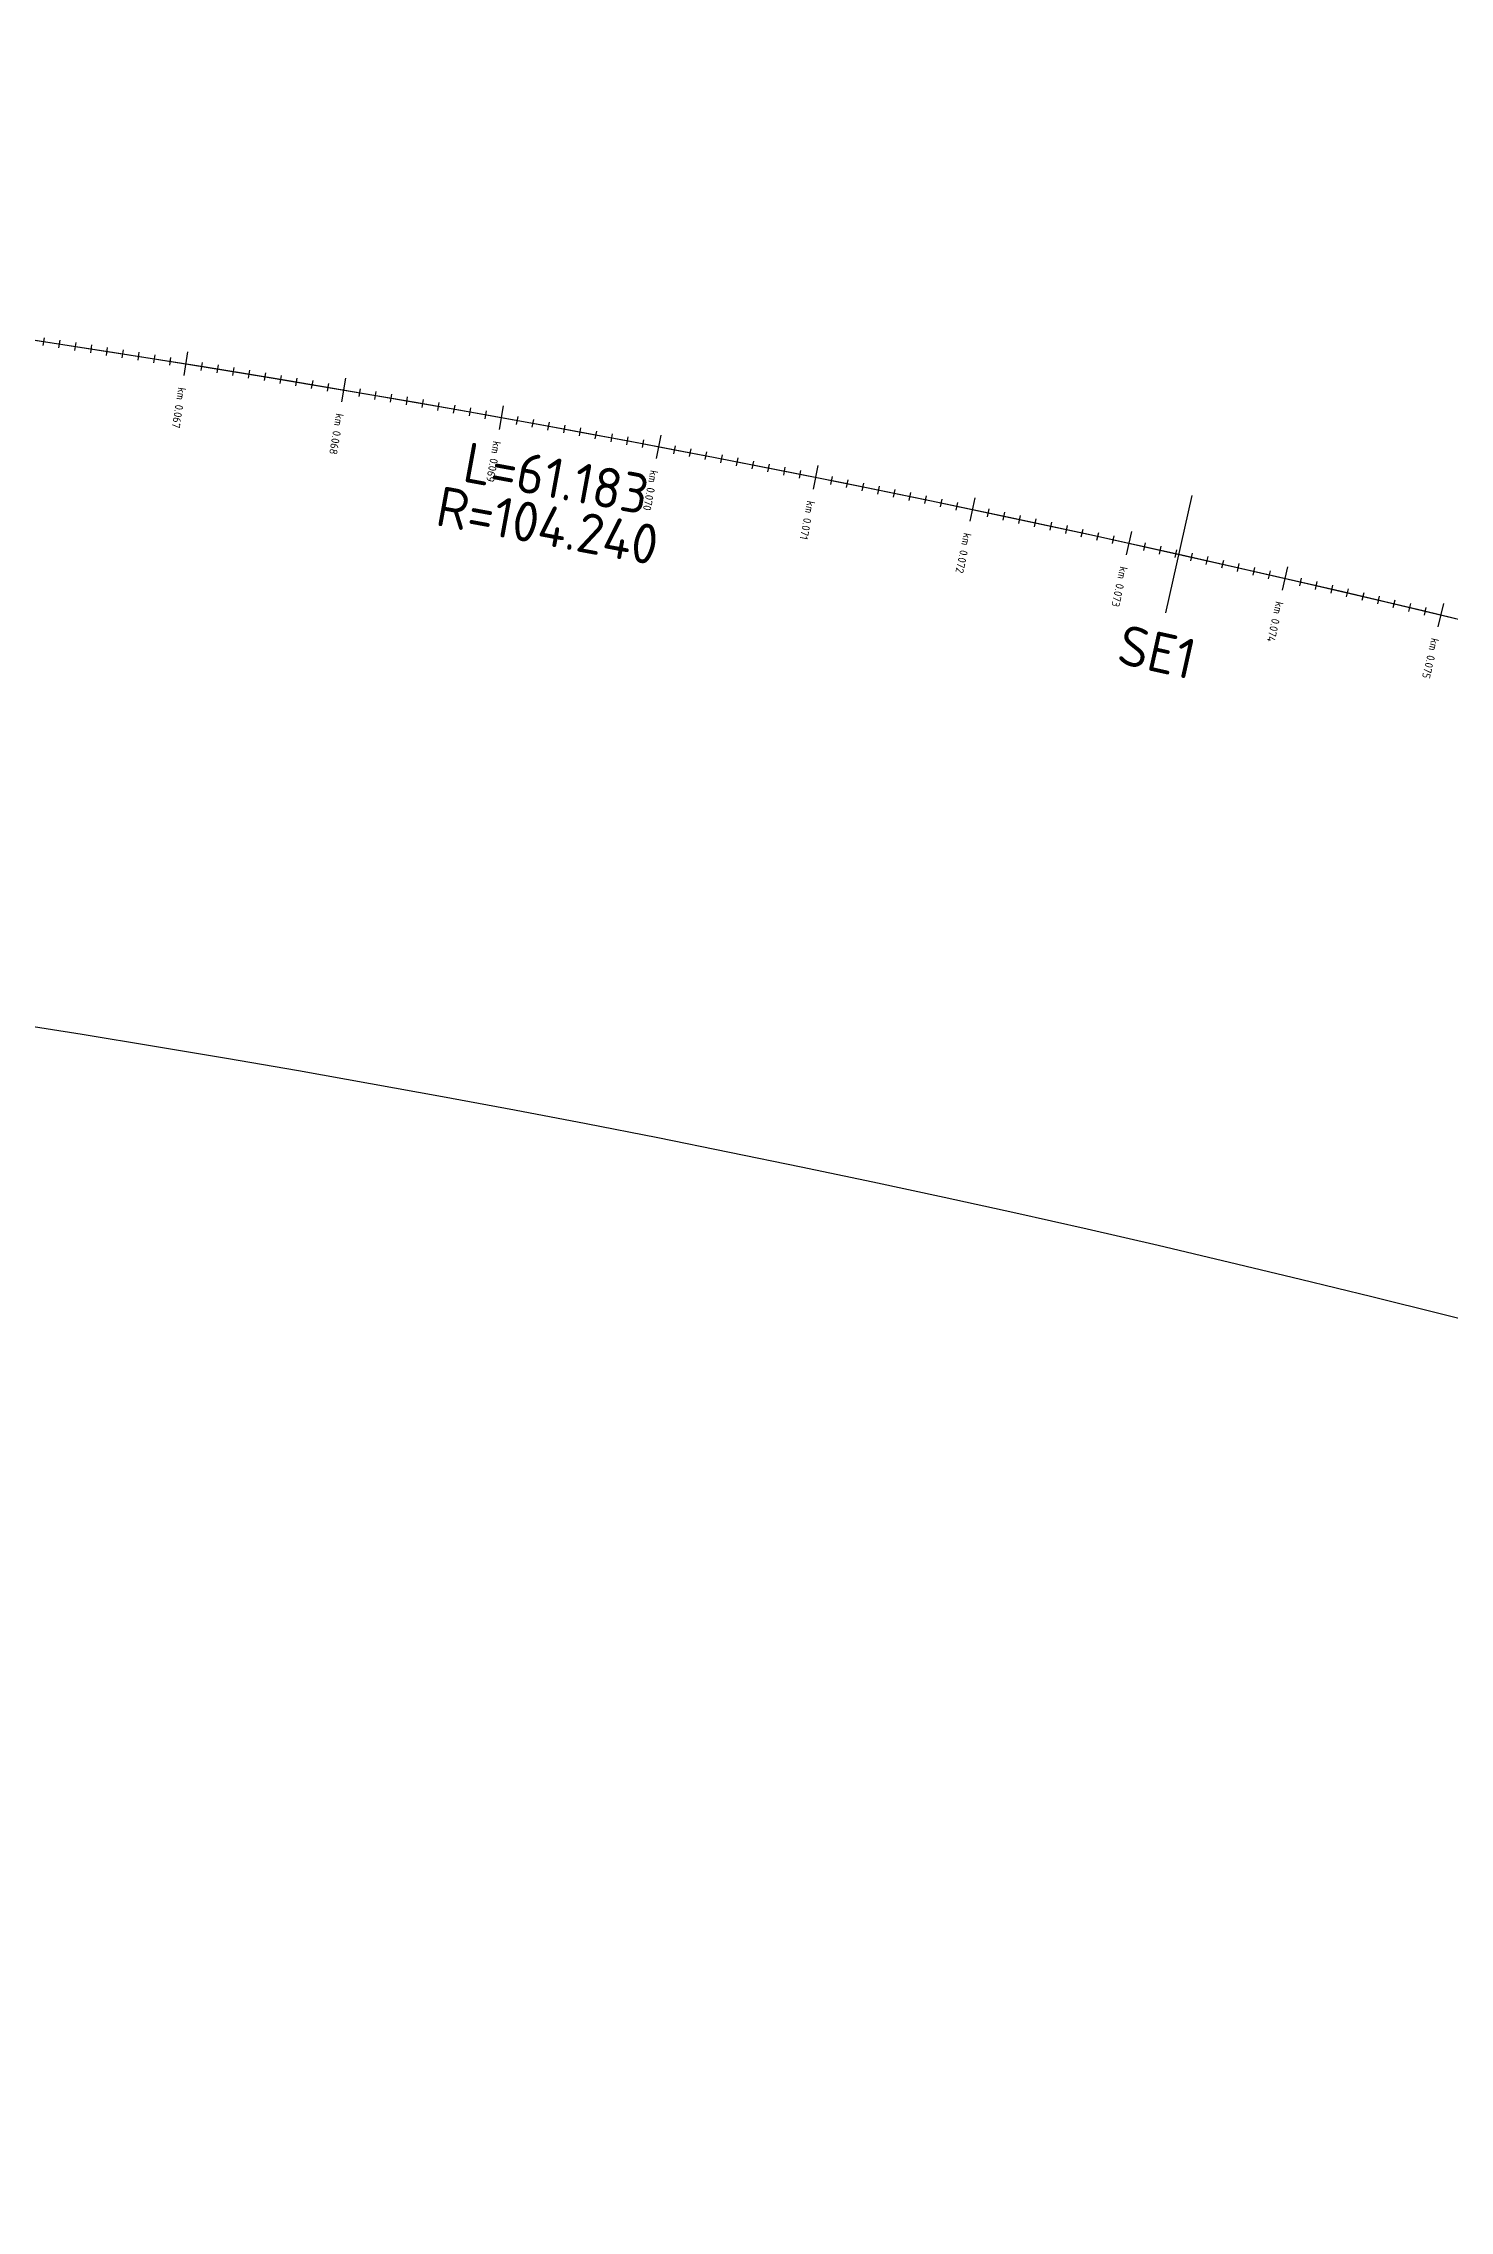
# Model space of a CAD drawing. Header units: metres. Extents: x 50 to 313, y -140 to 159.
# Drawn here: x 156.85 to 165.64, y 116.03 to 129.57 of the extents above; entities that cross this region are included whole.
import ezdxf

# ---------------------------------------------------------------- set-up
doc = ezdxf.new("R2010")
doc.units = ezdxf.units.M
for name, color, linetype, true_color in [('JBTFE_ANNOTATIONS_GEOMETRY', 2, 'Continuous', 0xffff00), ('JBTFE_ANNOTATIONS_MILEAGE', 2, 'Continuous', 0xffff00), ('JBTFE_ANNOTATIONS_VERTICALPROFILE', 2, 'Continuous', 0xffff00), ('JBTOB_KO_SPO', 2, 'Continuous', 0xffff00)]:
    doc.layers.add(name, color=color, linetype=linetype, true_color=true_color)
doc.styles.add('RC-STANDARD', font='iso3098.shx')

# ---------------------------------------------------------------- blocks, each defined once
blk = doc.blocks.new('*Z22', base_point=(170.654, 116.533))
at = {"color": 0, "char_height": 0.25, "attachment_point": 5, "rotation": 349.5589, "style": 'RC-STANDARD'}
for s, insert in [('L=61.183', (160.053, 126.852)), ('R=104.240', (159.998, 126.557))]:
    blk.add_mtext(s, dxfattribs=dict(at, insert=insert))
blk = doc.blocks.new('*Z23', base_point=(169.789, 118.011))
at = {"color": 0}
blk.add_line((163.861, 126.012), (164.025, 126.744), dxfattribs=at)
at = {"color": 0, "insert": (163.807, 125.768), "char_height": 0.25, "attachment_point": 5, "rotation": 347.4083, "style": 'RC-STANDARD'}
blk.add_mtext('SE1', dxfattribs=at)
blk = doc.blocks.new('*Z24', base_point=(170.609, 116.414))
at = {"color": 0}
for p, q in [((156.845, 127.682), (156.853, 127.731)), ((156.944, 127.667), (156.952, 127.716)), ((157.043, 127.652), (157.051, 127.701)), ((157.142, 127.636), (157.149, 127.686)), ((157.241, 127.621), (157.248, 127.67)), ((157.339, 127.606), (157.347, 127.655)), ((157.438, 127.59), (157.446, 127.64)), ((157.537, 127.575), (157.545, 127.624)), ((157.636, 127.559), (157.643, 127.608)), ((157.726, 127.494), (157.75, 127.642)), ((157.833, 127.527), (157.841, 127.577)), ((157.932, 127.511), (157.94, 127.561)), ((158.03, 127.495), (158.038, 127.544)), ((158.129, 127.479), (158.137, 127.528)), ((158.228, 127.463), (158.236, 127.512)), ((158.326, 127.446), (158.334, 127.496)), ((158.425, 127.43), (158.433, 127.479)), ((158.523, 127.413), (158.532, 127.463)), ((158.712, 127.331), (158.737, 127.478)), ((158.622, 127.397), (158.63, 127.446)), ((158.819, 127.363), (158.828, 127.412)), ((158.918, 127.346), (158.926, 127.395)), ((159.016, 127.329), (159.025, 127.378)), ((159.115, 127.312), (159.123, 127.361)), ((159.213, 127.295), (159.222, 127.344)), ((159.312, 127.277), (159.32, 127.327)), ((159.41, 127.26), (159.419, 127.309)), ((159.509, 127.243), (159.517, 127.292)), ((159.607, 127.225), (159.616, 127.274)), ((159.696, 127.158), (159.723, 127.306)), ((159.804, 127.189), (159.813, 127.239)), ((159.902, 127.172), (159.911, 127.221)), ((160, 127.154), (160.009, 127.203)), ((160.099, 127.136), (160.108, 127.185)), ((160.197, 127.117), (160.206, 127.167)), ((160.295, 127.099), (160.305, 127.148)), ((160.394, 127.081), (160.403, 127.13)), ((160.492, 127.062), (160.501, 127.111)), ((160.59, 127.044), (160.599, 127.093)), ((160.679, 126.976), (160.707, 127.123)), ((160.787, 127.006), (160.796, 127.056)), ((160.885, 126.988), (160.894, 127.037)), ((160.983, 126.969), (160.992, 127.018)), ((161.081, 126.95), (161.091, 126.999)), ((161.179, 126.931), (161.189, 126.98)), ((161.277, 126.911), (161.287, 126.96)), ((161.375, 126.892), (161.385, 126.941)), ((161.474, 126.873), (161.483, 126.922)), ((161.66, 126.785), (161.689, 126.932)), ((161.572, 126.853), (161.581, 126.902)), ((161.768, 126.814), (161.778, 126.863)), ((161.866, 126.794), (161.876, 126.843)), ((161.964, 126.774), (161.974, 126.823)), ((162.062, 126.754), (162.072, 126.803)), ((162.16, 126.734), (162.17, 126.783)), ((162.257, 126.714), (162.268, 126.763)), ((162.355, 126.694), (162.366, 126.743)), ((162.453, 126.674), (162.463, 126.723)), ((162.551, 126.653), (162.561, 126.702)), ((162.639, 126.584), (162.67, 126.731)), ((162.747, 126.612), (162.757, 126.661)), ((162.845, 126.591), (162.855, 126.64)), ((162.942, 126.571), (162.953, 126.62)), ((163.04, 126.55), (163.051, 126.599)), ((163.138, 126.529), (163.148, 126.578)), ((163.236, 126.508), (163.246, 126.557)), ((163.333, 126.487), (163.344, 126.535)), ((163.431, 126.465), (163.442, 126.514)), ((163.616, 126.374), (163.648, 126.52)), ((163.529, 126.444), (163.539, 126.493)), ((163.724, 126.401), (163.735, 126.45)), ((163.822, 126.379), (163.832, 126.428)), ((163.919, 126.358), (163.93, 126.406)), ((164.017, 126.336), (164.028, 126.385)), ((164.114, 126.314), (164.125, 126.363)), ((164.212, 126.292), (164.223, 126.341)), ((164.309, 126.27), (164.32, 126.319)), ((164.407, 126.248), (164.418, 126.296)), ((164.504, 126.225), (164.515, 126.274)), ((164.591, 126.154), (164.624, 126.3)), ((164.699, 126.18), (164.71, 126.229)), ((164.797, 126.158), (164.808, 126.207)), ((164.894, 126.135), (164.905, 126.184)), ((164.991, 126.112), (165.003, 126.161)), ((165.089, 126.09), (165.1, 126.138)), ((165.186, 126.067), (165.197, 126.115)), ((165.283, 126.044), (165.295, 126.092)), ((165.38, 126.02), (165.392, 126.069)), ((165.478, 125.997), (165.489, 126.046)), ((165.563, 125.925), (165.598, 126.071))]:
    blk.add_line(p, q, dxfattribs=at)
at = {"color": 0, "char_height": 0.05, "attachment_point": 4, "style": 'RC-STANDARD'}
for s, insert, rotation in [('km 0.067', (157.714, 127.42), 260.8814), ('km 0.068', (158.7, 127.257), 260.3317), ('km 0.069', (159.683, 127.084), 259.7821), ('km 0.070', (160.665, 126.902), 259.2324), ('km 0.071', (161.645, 126.711), 258.6827), ('km 0.072', (162.623, 126.51), 258.1331), ('km 0.073', (163.6, 126.3), 257.5834), ('km 0.074', (164.574, 126.081), 257.0338), ('km 0.075', (165.546, 125.852), 256.4841)]:
    blk.add_mtext(s, dxfattribs=dict(at, insert=insert, rotation=rotation))

msp = doc.modelspace()

# ---------------------------------------------------------------- linework, layer by layer
at = {"color": 4, "true_color": 0x00ffff}
msp.add_lwpolyline([(108.606, 133.791), (159.522, 136.298, -0.125809), (208.063, 126.403, 0.152385), (266.974, 117.562)], format="xyb", dxfattribs=at)
at = {"color": 5, "extrusion": (0.160347, -0.008709, -0.987022)}
msp.add_arc((29.528, 139.602, 11.729), 106.98, 350.63985, 9.36015, dxfattribs=at)
at = {"color": 5, "extrusion": (0.266316, 0.826142, -0.496552)}
msp.add_arc((-126.841, 45.379, 141.296), 52.049, 79.3947, 98.0656, dxfattribs=at)
at = {"layer": 'JBTOB_KO_SPO', "flags": 128}
for points in [[(126.263, 127.863), (129.646, 128.241, -0.147799), (188.957, 117.311), (208.849, 107.064, 0.01749), (214.906, 104.207)], [(91.543, 119.718), (130.117, 124.027, -0.147799), (187.015, 113.542), (206.907, 103.294, 0.115804), (251.249, 92.202), (283.493, 91.733)]]:
    msp.add_lwpolyline(points, format="xyb", dxfattribs=at)

# ---------------------------------------------------------------- block references
at = {"layer": 'JBTFE_ANNOTATIONS_GEOMETRY'}
msp.add_blockref('*Z22', (170.654, 116.533), dxfattribs=at)
at = {"layer": 'JBTFE_ANNOTATIONS_MILEAGE'}
msp.add_blockref('*Z24', (170.609, 116.414), dxfattribs=at)
at = {"layer": 'JBTFE_ANNOTATIONS_VERTICALPROFILE'}
msp.add_blockref('*Z23', (169.789, 118.011), dxfattribs=at)

doc.saveas('drawing.dxf')
